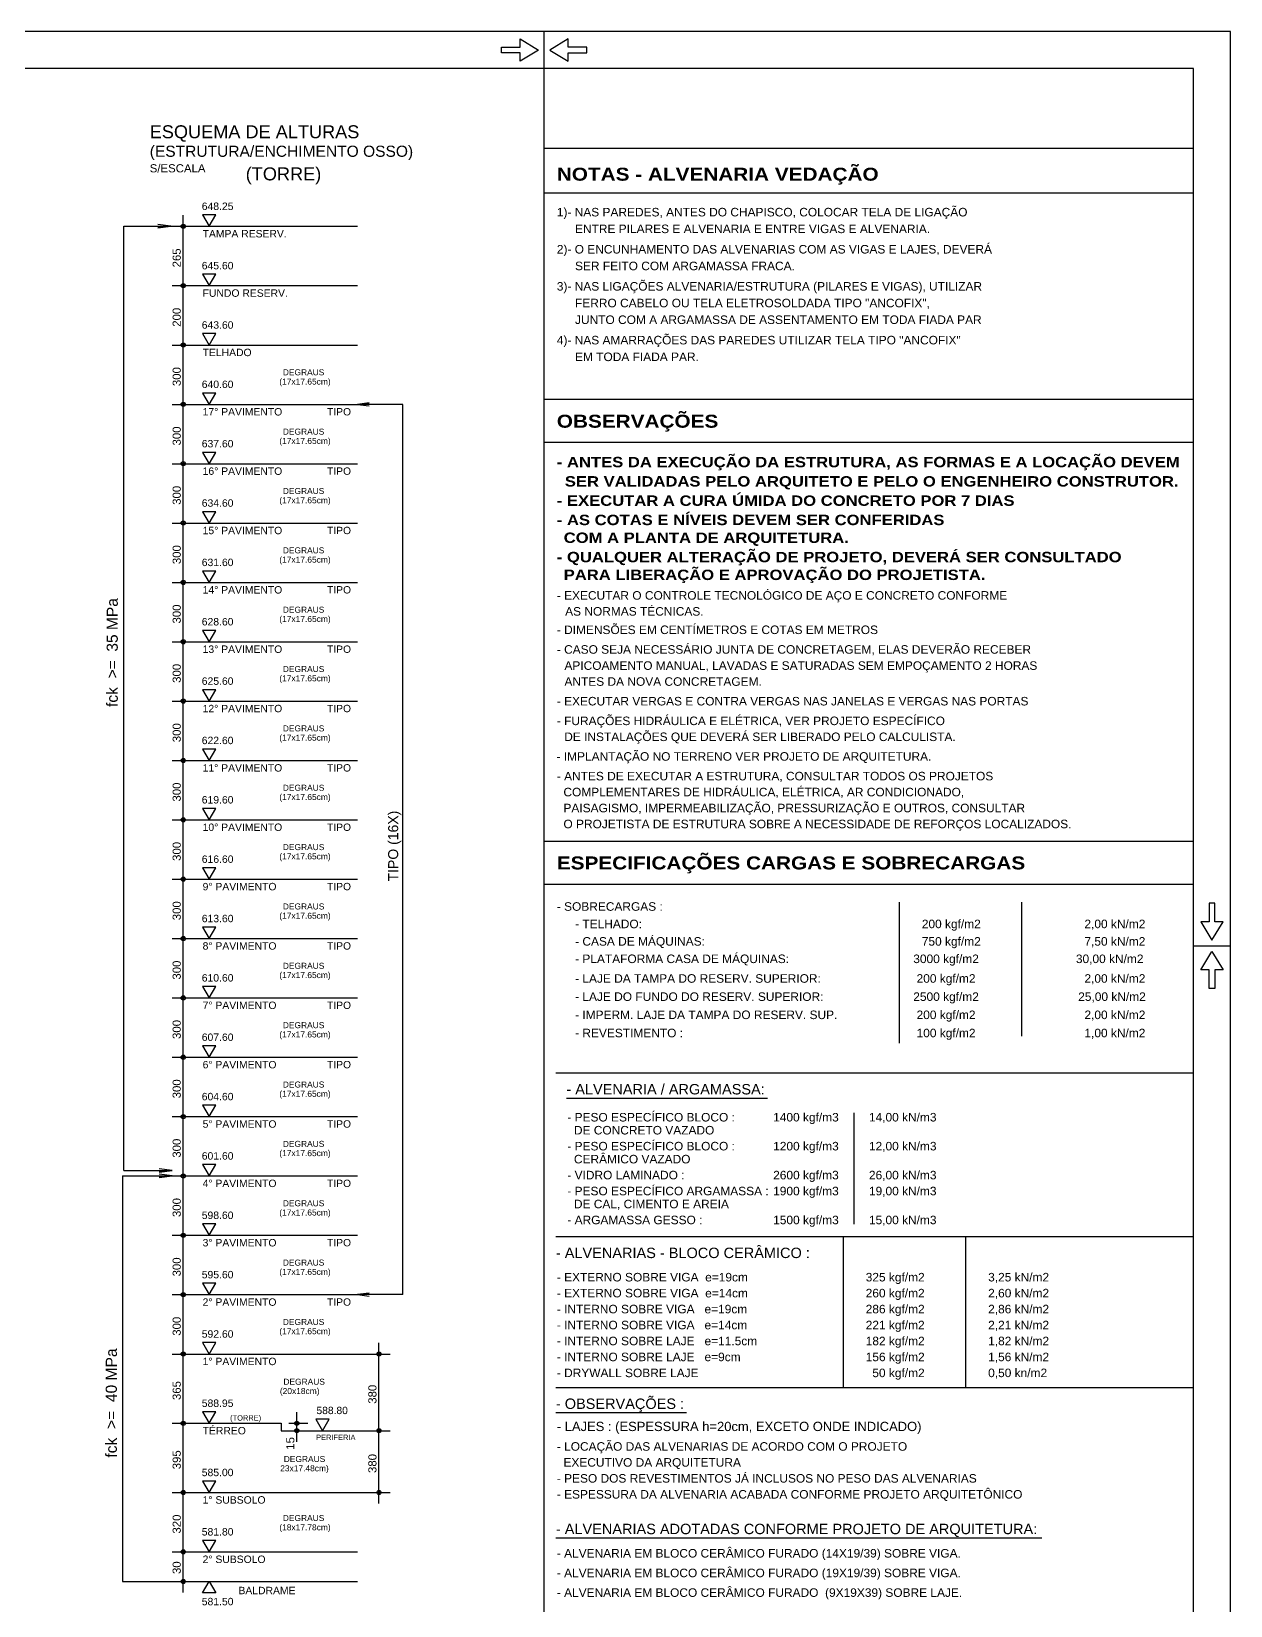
# Model space of a CAD drawing. Extents: x 0 to 5945, y 0 to 4205.
# Drawn here: x 4329 to 5945, y 2083 to 4205 of the extents above; entities that cross this region are included whole.
import ezdxf

# ---------------------------------------------------------------- set-up
doc = ezdxf.new("R2010")
doc.units = 0
doc.header["$MEASUREMENT"] = 0
for name, color, linetype in [('MTH-14', 2, 'CONTINUOUS'), ('MTH-179', 1, 'CONTINUOUS'), ('MTH-18', 1, 'CONTINUOUS'), ('MTH-224', 4, 'CONTINUOUS'), ('MTH-226', 6, 'CONTINUOUS'), ('MTH-230', 1, 'CONTINUOUS'), ('MTH-COTAS7', 31, 'CONTINUOUS'), ('MTH-MARGEM', 5, 'CONTINUOUS'), ('MTH-SIMB_COTA', 3, 'CONTINUOUS'), ('MTH-TXT', 4, 'CONTINUOUS'), ('MTH-TXT-NEGRITO', 5, 'CONTINUOUS'), ('MTH-TXT-NOTAS', 3, 'CONTINUOUS'), ('MTH-TXT2', 5, 'CONTINUOUS')]:
    doc.layers.add(name, color=color, linetype=linetype)
doc.styles.add('TQS_ARIAL', font='arial.ttf')
doc.styles.add('TQS_ARIAL_BLACK', font='ariblk.ttf')

msp = doc.modelspace()

# ---------------------------------------------------------------- linework, layer by layer
at = {"layer": 'MTH-179', "linetype": 'Continuous'}
for p, q in [((5945.00051, 4204.998729), (0.00051, 4204.998729)), ((5020.00051, 4154.998729), (5020.00051, 4204.998729)), ((5945.00051, -0.001759), (5945.00051, 4204.998729)), ((5895.00051, 2972.498241), (5945.00051, 2972.498241))]:
    msp.add_line(p, q, dxfattribs=at)
for points in [[(5012.499778, 4179.998729), (4987.499778, 4164.998729), (4987.499778, 4176.248729), (4962.499778, 4176.248729), (4962.499778, 4183.748729), (4987.499778, 4183.748729), (4987.499778, 4194.998729), (5012.499778, 4179.998729)], [(5027.499778, 4179.998729), (5052.499778, 4164.998729), (5052.499778, 4176.248729), (5077.499778, 4176.248729), (5077.499778, 4183.748729), (5052.499778, 4183.748729), (5052.499778, 4194.998729), (5027.499778, 4179.998729)], [(5920.00051, 2979.998241), (5935.00051, 3004.998241), (5923.75051, 3004.998241), (5923.75051, 3029.998241), (5916.25051, 3029.998241), (5916.25051, 3004.998241), (5905.00051, 3004.998241), (5920.00051, 2979.998241)], [(5920.00051, 2964.998241), (5935.00051, 2939.998241), (5923.75051, 2939.998241), (5923.75051, 2914.998241), (5916.25051, 2914.998241), (5916.25051, 2939.998241), (5905.00051, 2939.998241), (5920.00051, 2964.998241)]]:
    msp.add_lwpolyline(points, dxfattribs=at)
at = {"layer": 'MTH-18', "linetype": 'Continuous'}
for p, q in [((5020.000611, 3987.38372), (5895.000611, 3987.38372)), ((5020.000611, 3651.620208), (5895.000611, 3651.620208))]:
    msp.add_line(p, q, dxfattribs=at)
at = {"layer": 'MTH-224', "linetype": 'Continuous'}
for points in [[(4559.801072, 3957.698819), (4568.634076, 3942.400349), (4577.4662, 3957.698819), (4559.801072, 3957.698819)], [(4559.801072, 3877.698819), (4568.634076, 3862.400349), (4577.4662, 3877.698819), (4559.801072, 3877.698819)], [(4559.801072, 3797.698819), (4568.634076, 3782.400349), (4577.4662, 3797.698819), (4559.801072, 3797.698819)], [(4559.801072, 3717.698819), (4568.634076, 3702.400349), (4577.4662, 3717.698819), (4559.801072, 3717.698819)], [(4559.801072, 3637.698819), (4568.634076, 3622.400349), (4577.4662, 3637.698819), (4559.801072, 3637.698819)], [(4559.801072, 3557.698819), (4568.634076, 3542.400349), (4577.4662, 3557.698819), (4559.801072, 3557.698819)], [(4559.801072, 3477.698819), (4568.634076, 3462.400349), (4577.4662, 3477.698819), (4559.801072, 3477.698819)], [(4559.801072, 3397.698819), (4568.634076, 3382.400349), (4577.4662, 3397.698819), (4559.801072, 3397.698819)], [(4559.801072, 3317.698819), (4568.634076, 3302.400349), (4577.4662, 3317.698819), (4559.801072, 3317.698819)], [(4559.801072, 3237.698819), (4568.634076, 3222.400349), (4577.4662, 3237.698819), (4559.801072, 3237.698819)], [(4559.801072, 3157.698819), (4568.634076, 3142.400349), (4577.4662, 3157.698819), (4559.801072, 3157.698819)], [(4559.801072, 3077.698819), (4568.634076, 3062.400349), (4577.4662, 3077.698819), (4559.801072, 3077.698819)], [(4559.801072, 2997.698819), (4568.634076, 2982.400349), (4577.4662, 2997.698819), (4559.801072, 2997.698819)], [(4559.801072, 2917.698819), (4568.634076, 2902.400349), (4577.4662, 2917.698819), (4559.801072, 2917.698819)], [(4559.801072, 2837.698819), (4568.634076, 2822.400349), (4577.4662, 2837.698819), (4559.801072, 2837.698819)], [(4559.801072, 2757.698819), (4568.634076, 2742.400349), (4577.4662, 2757.698819), (4559.801072, 2757.698819)], [(4559.801072, 2677.698819), (4568.634076, 2662.400349), (4577.4662, 2677.698819), (4559.801072, 2677.698819)], [(4559.801072, 2597.698819), (4568.634076, 2582.400349), (4577.4662, 2597.698819), (4559.801072, 2597.698819)], [(4559.801072, 2517.698819), (4568.634076, 2502.400349), (4577.4662, 2517.698819), (4559.801072, 2517.698819)], [(4559.801072, 2437.698819), (4568.634076, 2422.400349), (4577.4662, 2437.698819), (4559.801072, 2437.698819)], [(4559.801072, 2344.365486), (4568.634076, 2329.067016), (4577.4662, 2344.365486), (4559.801072, 2344.365486)], [(4712.532121, 2334.367016), (4721.366008, 2319.067016), (4730.199016, 2334.367016), (4712.532121, 2334.367016)], [(4559.801072, 2251.032152), (4568.634076, 2235.733682), (4577.4662, 2251.032152), (4559.801072, 2251.032152)], [(4559.801072, 2171.032152), (4568.634076, 2155.733682), (4577.4662, 2171.032152), (4559.801072, 2171.032152)], [(4559.801072, 2100.435212), (4568.634076, 2115.733682), (4577.4662, 2100.435212), (4559.801072, 2100.435212)]]:
    msp.add_lwpolyline(points, dxfattribs=at)
at = {"layer": 'MTH-226', "linetype": 'Continuous'}
for p, q in [((5895.000611, 4047.38372), (5020.000611, 4047.38372)), ((5020.000611, 3709.620208), (5895.000611, 3709.620208)), ((5020.000611, 3113.846905), (5895.000611, 3113.846905))]:
    msp.add_line(p, q, dxfattribs=at)
at = {"layer": 'MTH-230', "linetype": 'Continuous'}
for p, q in [((5020.000506, 49.998241), (5020.000506, 4154.998729)), ((4518.634076, 3942.400349), (4768.634076, 3942.400349)), ((4518.634076, 3862.400349), (4768.634076, 3862.400349)), ((4518.634076, 3782.400349), (4768.634076, 3782.400349)), ((4518.634076, 3702.400349), (4768.634076, 3702.400349)), ((4518.634076, 3622.400349), (4768.634076, 3622.400349)), ((4518.634076, 3542.400349), (4768.634076, 3542.400349)), ((4518.634076, 3462.400349), (4768.634076, 3462.400349)), ((4518.634076, 3382.400349), (4768.634076, 3382.400349)), ((4518.634076, 3302.400349), (4768.634076, 3302.400349)), ((4518.634076, 3222.400349), (4768.634076, 3222.400349)), ((4518.634076, 3142.400349), (4768.634076, 3142.400349)), ((4518.634076, 3062.400349), (4768.634076, 3062.400349)), ((5020.000611, 3055.846905), (5895.000611, 3055.846905)), ((5498.988124, 2841.399586), (5498.988124, 3031.318812)), ((5663.988124, 2850.856302), (5663.988124, 3031.318812)), ((4518.634076, 2982.400349), (4768.634076, 2982.400349)), ((4518.634076, 2902.400349), (4768.634076, 2902.400349)), ((4518.634076, 2822.400349), (4768.634076, 2822.400349)), ((5035.841808, 2801.303122), (5895.000538, 2801.303122)), ((5050.000546, 2767.303122), (5321.020892, 2767.303122)), ((4518.634076, 2742.400349), (4768.634076, 2742.400349)), ((5437.728258, 2597.303122), (5437.728258, 2747.303122)), ((4518.634076, 2662.400349), (4768.634076, 2662.400349)), ((4518.634076, 2582.400349), (4768.634076, 2582.400349)), ((5035.841808, 2580.707496), (5895.000538, 2580.707496)), ((5423.381009, 2377.406822), (5423.381009, 2580.707496)), ((5588.381009, 2377.406822), (5588.381009, 2580.707496)), ((4518.634076, 2502.400349), (4768.634076, 2502.400349)), ((4518.634076, 2422.400349), (4812.36763, 2422.400349)), ((5035.841808, 2377.406822), (5895.000538, 2377.406822)), ((5035.841808, 2343.388793), (5211.855853, 2343.388793)), ((4518.634076, 2329.067016), (4665.823869, 2329.067016)), ((4665.823869, 2329.067016), (4665.823869, 2319.067016)), ((4665.823869, 2319.067016), (4812.36763, 2319.067016)), ((4518.634076, 2235.733682), (4812.36763, 2235.733682)), ((5035.841808, 2174.573072), (5690.641004, 2174.573072)), ((4518.634076, 2155.733682), (4768.634076, 2155.733682)), ((4518.634076, 2115.733682), (4768.634076, 2115.733682))]:
    msp.add_line(p, q, dxfattribs=at)
at = {"layer": 'MTH-COTAS7', "linetype": 'Continuous'}
for p, q in [((4533.634076, 3847.400349), (4533.634076, 3957.400349)), ((4453.456596, 3942.400349), (4518.631215, 3942.400349)), ((4453.464954, 2669.838282), (4453.464954, 3942.400349)), ((4516.952842, 3942.400349), (4499.601279, 3944.685505)), ((4516.952842, 3942.400349), (4499.601279, 3940.115193)), ((4499.601279, 3940.115193), (4516.952842, 3942.400349)), ((4499.604443, 3940.115421), (4516.95427, 3942.400349)), ((4528.634076, 3942.400349), (4548.634076, 3942.400349)), ((4528.634076, 3862.400349), (4548.634076, 3862.400349)), ((4528.634076, 3862.400349), (4548.634076, 3862.400349)), ((4533.634076, 3767.400349), (4533.634076, 3877.400349)), ((4528.634076, 3782.400349), (4548.634076, 3782.400349)), ((4528.634076, 3782.400349), (4548.634076, 3782.400349)), ((4533.634076, 3687.400349), (4533.634076, 3797.400349)), ((4533.634076, 3607.400349), (4533.634076, 3717.400349)), ((4528.634076, 3702.400349), (4548.634076, 3702.400349)), ((4528.634076, 3702.400349), (4548.634076, 3702.400349)), ((4829.754135, 2502.400349), (4829.754135, 3702.400349)), ((4533.634076, 3527.400349), (4533.634076, 3637.400349)), ((4528.634076, 3622.400349), (4548.634076, 3622.400349)), ((4528.634076, 3622.400349), (4548.634076, 3622.400349)), ((4533.634076, 3447.400349), (4533.634076, 3557.400349)), ((4528.634076, 3542.400349), (4548.634076, 3542.400349)), ((4528.634076, 3542.400349), (4548.634076, 3542.400349)), ((4528.634076, 3462.400349), (4548.634076, 3462.400349)), ((4528.634076, 3462.400349), (4548.634076, 3462.400349)), ((4533.634076, 3367.400349), (4533.634076, 3477.400349)), ((4533.634076, 3287.400349), (4533.634076, 3397.400349)), ((4528.634076, 3382.400349), (4548.634076, 3382.400349)), ((4528.634076, 3382.400349), (4548.634076, 3382.400349)), ((4533.634076, 3207.400349), (4533.634076, 3317.400349)), ((4528.634076, 3302.400349), (4548.634076, 3302.400349)), ((4528.634076, 3302.400349), (4548.634076, 3302.400349)), ((4533.634076, 3127.400349), (4533.634076, 3237.400349)), ((4528.634076, 3222.400349), (4548.634076, 3222.400349)), ((4528.634076, 3222.400349), (4548.634076, 3222.400349)), ((4528.634076, 3142.400349), (4548.634076, 3142.400349)), ((4528.634076, 3142.400349), (4548.634076, 3142.400349)), ((4533.634076, 3047.400349), (4533.634076, 3157.400349)), ((4533.634076, 2967.400349), (4533.634076, 3077.400349)), ((4528.634076, 3062.400349), (4548.634076, 3062.400349)), ((4528.634076, 3062.400349), (4548.634076, 3062.400349)), ((4533.634076, 2887.400349), (4533.634076, 2997.400349)), ((4528.634076, 2982.400349), (4548.634076, 2982.400349)), ((4528.634076, 2982.400349), (4548.634076, 2982.400349)), ((4533.634076, 2807.400349), (4533.634076, 2917.400349)), ((4528.634076, 2902.400349), (4548.634076, 2902.400349)), ((4528.634076, 2902.400349), (4548.634076, 2902.400349)), ((4528.634076, 2822.400349), (4548.634076, 2822.400349)), ((4528.634076, 2822.400349), (4548.634076, 2822.400349)), ((4533.634076, 2727.400349), (4533.634076, 2837.400349)), ((4528.634076, 2742.400349), (4548.634076, 2742.400349)), ((4528.634076, 2742.400349), (4548.634076, 2742.400349)), ((4533.634076, 2647.400349), (4533.634076, 2757.400349)), ((4533.634076, 2567.400349), (4533.634076, 2677.400349)), ((4451.61112, 2662.400538), (4518.631927, 2662.400538)), ((4451.619255, 2662.400538), (4451.619255, 2115.733777)), ((4453.456596, 2669.838282), (4518.631215, 2669.838282)), ((4518.631927, 2662.400538), (4501.236437, 2664.691479)), ((4518.631927, 2662.400538), (4501.236437, 2660.109596)), ((4501.236437, 2660.109596), (4518.631927, 2662.400538)), ((4501.239609, 2660.109825), (4518.63336, 2662.400538)), ((4518.630498, 2669.838376), (4501.278936, 2672.123533)), ((4518.630498, 2669.838376), (4501.278936, 2667.55322)), ((4501.278936, 2667.55322), (4518.630498, 2669.838376)), ((4501.2821, 2667.553449), (4518.631927, 2669.838376)), ((4528.634076, 2662.400349), (4548.634076, 2662.400349)), ((4528.634076, 2662.400349), (4548.634076, 2662.400349)), ((4533.634076, 2487.400349), (4533.634076, 2597.400349)), ((4528.634076, 2582.400349), (4548.634076, 2582.400349)), ((4528.634076, 2582.400349), (4548.634076, 2582.400349)), ((4533.634076, 2407.400349), (4533.634076, 2517.400349)), ((4528.634076, 2502.400349), (4548.634076, 2502.400349)), ((4528.634076, 2502.400349), (4548.634076, 2502.400349)), ((4528.634076, 2422.400349), (4548.634076, 2422.400349)), ((4528.634076, 2422.400349), (4548.634076, 2422.400349)), ((4533.634076, 2314.067016), (4533.634076, 2437.400349)), ((4792.36763, 2422.400349), (4812.36763, 2422.400349)), ((4797.36763, 2304.067016), (4797.36763, 2437.400349)), ((4533.634076, 2220.733682), (4533.634076, 2344.067016)), ((4686.724908, 2304.067016), (4686.724908, 2344.067016)), ((4797.36763, 2220.733682), (4797.36763, 2334.067016)), ((4528.634076, 2329.067016), (4548.634076, 2329.067016)), ((4528.634076, 2329.067016), (4548.634076, 2329.067016)), ((4675.823869, 2329.067016), (4701.724908, 2329.067016)), ((4675.823869, 2319.067016), (4701.724908, 2319.067016)), ((4790.164736, 2319.067016), (4812.36763, 2319.067016)), ((4800.164736, 2319.067016), (4812.36763, 2319.067016)), ((4533.634076, 2140.733682), (4533.634076, 2250.733682)), ((4528.634076, 2235.733682), (4548.634076, 2235.733682)), ((4528.634076, 2235.733682), (4548.634076, 2235.733682)), ((4792.36763, 2235.733682), (4812.36763, 2235.733682)), ((4533.634076, 2100.733682), (4533.634076, 2170.733682)), ((4528.634076, 2155.733682), (4548.634076, 2155.733682)), ((4528.634076, 2155.733682), (4548.634076, 2155.733682)), ((4451.619255, 2115.733777), (4518.63336, 2115.733777)), ((4528.634076, 2115.733682), (4548.634076, 2115.733682))]:
    msp.add_line(p, q, dxfattribs=at)
for points in [[(4829.753915, 3702.400349), (4768.634076, 3702.400349), (4784.249332, 3704.456136), (4768.634076, 3702.400349), (4784.249332, 3700.344561)], [(4829.753915, 2502.400349), (4768.634076, 2502.400349), (4784.249332, 2504.456136), (4768.634076, 2502.400349), (4784.249332, 2500.344561)]]:
    msp.add_lwpolyline(points, dxfattribs=at)
at = {"layer": 'MTH-MARGEM', "linetype": 'Continuous'}
for p, q in [((5895.00051, 4154.998729), (175.00051, 4154.998729)), ((5895.00051, 49.998195), (5895.00051, 4154.998729))]:
    msp.add_line(p, q, dxfattribs=at)
at = {"layer": 'MTH-SIMB_COTA', "linetype": 'Continuous'}
for centre, radius in [((4533.634076, 3942.400349), 2.8), ((4533.634076, 3942.400349), 1.4), ((4533.634076, 3862.400349), 2.8), ((4533.634076, 3862.400349), 2.8), ((4533.634076, 3862.400349), 1.4), ((4533.634076, 3862.400349), 1.4), ((4533.634076, 3782.400349), 2.8), ((4533.634076, 3782.400349), 2.8), ((4533.634076, 3782.400349), 1.4), ((4533.634076, 3782.400349), 1.4), ((4533.634076, 3702.400349), 2.8), ((4533.634076, 3702.400349), 2.8), ((4533.634076, 3702.400349), 1.4), ((4533.634076, 3702.400349), 1.4), ((4533.634076, 3622.400349), 2.8), ((4533.634076, 3622.400349), 2.8), ((4533.634076, 3622.400349), 1.4), ((4533.634076, 3622.400349), 1.4), ((4533.634076, 3542.400349), 2.8), ((4533.634076, 3542.400349), 2.8), ((4533.634076, 3542.400349), 1.4), ((4533.634076, 3542.400349), 1.4), ((4533.634076, 3462.400349), 2.8), ((4533.634076, 3462.400349), 2.8), ((4533.634076, 3462.400349), 1.4), ((4533.634076, 3462.400349), 1.4), ((4533.634076, 3382.400349), 2.8), ((4533.634076, 3382.400349), 2.8), ((4533.634076, 3382.400349), 1.4), ((4533.634076, 3382.400349), 1.4), ((4533.634076, 3302.400349), 2.8), ((4533.634076, 3302.400349), 2.8), ((4533.634076, 3302.400349), 1.4), ((4533.634076, 3302.400349), 1.4), ((4533.634076, 3222.400349), 2.8), ((4533.634076, 3222.400349), 2.8), ((4533.634076, 3222.400349), 1.4), ((4533.634076, 3222.400349), 1.4), ((4533.634076, 3142.400349), 2.8), ((4533.634076, 3142.400349), 2.8), ((4533.634076, 3142.400349), 1.4), ((4533.634076, 3142.400349), 1.4), ((4533.634076, 3062.400349), 2.8), ((4533.634076, 3062.400349), 2.8), ((4533.634076, 3062.400349), 1.4), ((4533.634076, 3062.400349), 1.4), ((4533.634076, 2982.400349), 2.8), ((4533.634076, 2982.400349), 2.8), ((4533.634076, 2982.400349), 1.4), ((4533.634076, 2982.400349), 1.4), ((4533.634076, 2902.400349), 2.8), ((4533.634076, 2902.400349), 2.8), ((4533.634076, 2902.400349), 1.4), ((4533.634076, 2902.400349), 1.4), ((4533.634076, 2822.400349), 2.8), ((4533.634076, 2822.400349), 2.8), ((4533.634076, 2822.400349), 1.4), ((4533.634076, 2822.400349), 1.4), ((4533.634076, 2742.400349), 2.8), ((4533.634076, 2742.400349), 2.8), ((4533.634076, 2742.400349), 1.4), ((4533.634076, 2742.400349), 1.4), ((4533.634076, 2662.400349), 2.8), ((4533.634076, 2662.400349), 2.8), ((4533.634076, 2662.400349), 1.4), ((4533.634076, 2662.400349), 1.4), ((4533.634076, 2582.400349), 2.8), ((4533.634076, 2582.400349), 2.8), ((4533.634076, 2582.400349), 1.4), ((4533.634076, 2582.400349), 1.4), ((4533.634076, 2502.400349), 2.8), ((4533.634076, 2502.400349), 2.8), ((4533.634076, 2502.400349), 1.4), ((4533.634076, 2502.400349), 1.4), ((4533.634076, 2422.400349), 2.8), ((4533.634076, 2422.400349), 2.8), ((4533.634076, 2422.400349), 1.4), ((4533.634076, 2422.400349), 1.4), ((4797.36763, 2422.400349), 2.8), ((4797.36763, 2422.400349), 1.4), ((4533.634076, 2329.067016), 2.8), ((4533.634076, 2329.067016), 2.8), ((4533.634076, 2329.067016), 1.4), ((4533.634076, 2329.067016), 1.4), ((4686.724908, 2329.067016), 2.8), ((4686.724908, 2319.067016), 2.8), ((4686.724908, 2329.067016), 1.4), ((4686.724908, 2319.067016), 1.4), ((4797.36763, 2319.067016), 2.8), ((4797.36763, 2319.067016), 2.8), ((4797.36763, 2319.067016), 1.4), ((4797.36763, 2319.067016), 1.4), ((4533.634076, 2235.733682), 2.8), ((4533.634076, 2235.733682), 2.8), ((4533.634076, 2235.733682), 1.4), ((4533.634076, 2235.733682), 1.4), ((4797.36763, 2235.733682), 2.8), ((4797.36763, 2235.733682), 1.4), ((4533.634076, 2155.733682), 2.8), ((4533.634076, 2155.733682), 2.8), ((4533.634076, 2155.733682), 1.4), ((4533.634076, 2155.733682), 1.4), ((4533.634076, 2115.733682), 2.8), ((4533.634076, 2115.733682), 1.4)]:
    msp.add_circle(centre, radius, dxfattribs=at)

# ---------------------------------------------------------------- texts
at = {"layer": 'MTH-14', "linetype": 'Continuous', "style": 'TQS_ARIAL'}
for s, height, p in [('(17x17.65cm)', 8.1, (4663.138918, 3729.068905)), ('DEGRAUS', 8.099192, (4667.894198, 3741.581918)), ('(17x17.65cm)', 8.1, (4663.138918, 3649.068905)), ('DEGRAUS', 8.099192, (4667.894198, 3661.581918)), ('DEGRAUS', 8.099192, (4667.894198, 3581.581918)), ('(17x17.65cm)', 8.1, (4663.138918, 3569.068905)), ('DEGRAUS', 8.099192, (4667.894198, 3501.581918)), ('(17x17.65cm)', 8.1, (4663.138918, 3489.068905)), ('(17x17.65cm)', 8.1, (4663.138918, 3409.068905)), ('DEGRAUS', 8.099192, (4667.894198, 3421.581918)), ('(17x17.65cm)', 8.1, (4663.138918, 3329.068905)), ('DEGRAUS', 8.099192, (4667.894198, 3341.581918)), ('DEGRAUS', 8.099192, (4667.894198, 3261.581918)), ('(17x17.65cm)', 8.1, (4663.138918, 3249.068905)), ('DEGRAUS', 8.099192, (4667.894198, 3181.581918)), ('(17x17.65cm)', 8.1, (4663.138918, 3169.068905)), ('(17x17.65cm)', 8.1, (4663.138918, 3089.068905)), ('DEGRAUS', 8.099192, (4667.894198, 3101.581918)), ('(17x17.65cm)', 8.1, (4663.138918, 3009.068905)), ('DEGRAUS', 8.099192, (4667.894198, 3021.581918)), ('DEGRAUS', 8.099192, (4667.894198, 2941.581918)), ('(17x17.65cm)', 8.1, (4663.138918, 2929.068905)), ('DEGRAUS', 8.099192, (4667.894198, 2861.581918)), ('(17x17.65cm)', 8.1, (4663.138918, 2849.068905)), ('DEGRAUS', 8.099192, (4667.894198, 2781.581918)), ('(17x17.65cm)', 8.1, (4663.138918, 2769.068905)), ('(17x17.65cm)', 8.1, (4663.138918, 2689.068905)), ('DEGRAUS', 8.099192, (4667.894198, 2701.581918)), ('(17x17.65cm)', 8.1, (4663.138918, 2609.068905)), ('DEGRAUS', 8.099192, (4667.894198, 2621.581918)), ('DEGRAUS', 8.099192, (4667.894198, 2541.581918)), ('(17x17.65cm)', 8.1, (4663.138918, 2529.068905)), ('DEGRAUS', 8.099192, (4667.894198, 2461.581918)), ('(17x17.65cm)', 8.1, (4663.138918, 2449.068905)), ('(20x18cm)', 8.1, (4663.878573, 2368.44651)), ('DEGRAUS', 8.099192, (4668.633853, 2380.959523)), ('(TORRE)', 7.2, (4596.810221, 2332.678374)), ('PERIFERIA', 7.2, (4712.693243, 2306.433933)), ('23x17.48cm)', 8.1, (4664.354298, 2264.275196)), ('DEGRAUS', 8.099192, (4669.109578, 2276.788209)), ('(18x17.78cm)', 8.1, (4663.138918, 2184.723746)), ('DEGRAUS', 8.099192, (4667.894198, 2197.236758))]:
    msp.add_text(s, height=height, dxfattribs=at).set_placement(p)
at = {"layer": 'MTH-COTAS7', "linetype": 'Continuous', "style": 'TQS_ARIAL'}
for s, p in [('265', (4530.334076, 3887.000349)), ('200', (4530.334076, 3807.000349)), ('300', (4530.334076, 3727.000349)), ('300', (4530.334076, 3647.000349)), ('300', (4530.334076, 3567.000349)), ('300', (4530.334076, 3487.000349)), ('300', (4530.334076, 3407.000349)), ('300', (4530.334076, 3327.000349)), ('300', (4530.334076, 3247.000349)), ('300', (4530.334076, 3167.000349)), ('300', (4530.334076, 3087.000349)), ('300', (4530.334076, 3007.000349)), ('300', (4530.334076, 2927.000349)), ('300', (4530.334076, 2847.000349)), ('300', (4530.334076, 2767.000349)), ('300', (4530.334076, 2687.000349)), ('300', (4530.334076, 2607.000349)), ('300', (4530.334076, 2527.000349)), ('300', (4530.334076, 2447.000349)), ('365', (4530.334076, 2360.333682)), ('380', (4794.06763, 2355.333682)), ('395', (4530.334076, 2267.000349)), ('15', (4683.424908, 2293.400353)), ('380', (4794.06763, 2262.000349)), ('320', (4530.334076, 2180.333682)), ('30', (4530.334076, 2125.833682))]:
    msp.add_text(s, height=11, rotation=90, dxfattribs=at).set_placement(p)
for p in [(4727.52887, 3687.501339), (4727.52887, 3607.501339), (4727.52887, 3527.501339), (4727.52887, 3447.501339), (4727.52887, 3367.501339), (4727.52887, 3287.501339), (4727.52887, 3207.501339), (4727.52887, 3127.501339), (4727.52887, 3047.501339), (4727.52887, 2967.501339), (4727.52887, 2887.501339), (4727.52887, 2807.501339), (4727.52887, 2727.501339), (4727.52887, 2647.501339), (4727.52887, 2567.501339), (4727.52887, 2487.501339)]:
    msp.add_text('TIPO', height=9.89901, dxfattribs=at).set_placement(p)
at = {"layer": 'MTH-TXT', "linetype": 'Continuous', "style": 'TQS_ARIAL'}
for s, height, p in [('648.25', 10, (4558.634076, 3964.400349)), ('645.60', 10, (4558.634076, 3884.400349)), ('643.60', 10, (4558.634076, 3804.400349)), ('640.60', 10, (4558.634076, 3724.400349)), ('637.60', 10, (4558.634076, 3644.400349)), ('634.60', 10, (4558.634076, 3564.400349)), ('631.60', 10, (4558.634076, 3484.400349)), ('628.60', 10, (4558.634076, 3404.400349)), ('625.60', 10, (4558.634076, 3324.400349)), ('622.60', 10, (4558.634076, 3244.400349)), ('619.60', 10, (4558.634076, 3164.400349)), ('616.60', 10, (4558.634076, 3084.400349)), ('613.60', 10, (4558.634076, 3004.400349)), ('610.60', 10, (4558.634076, 2924.400349)), ('607.60', 10, (4558.634076, 2844.400349)), ('604.60', 10, (4558.634076, 2764.400349)), ('601.60', 10, (4558.634076, 2684.400349)), ('598.60', 10, (4558.634076, 2604.400349)), ('595.60', 10, (4558.634076, 2524.400349)), ('592.60', 10, (4558.634076, 2444.400349)), ('588.95', 10, (4558.634076, 2351.067016)), ('588.80', 9.9, (4713.224699, 2341.387499)), ('585.00', 10, (4558.634076, 2257.733682)), ('581.80', 10, (4558.634076, 2177.733682)), ('581.50', 10, (4558.634076, 2083.733682))]:
    msp.add_text(s, height=height, dxfattribs=at).set_placement(p)
for s, height, p in [('fck  >=  35 MPa', 15, (4445.441435, 3294.519643)), ('TIPO (16X)', 13.5, (4823.317669, 3059.368686)), ('fck  >=  40 MPa', 15.05, (4444.199132, 2282.744181))]:
    msp.add_text(s, height=height, rotation=90, dxfattribs=at).set_placement(p)
at = {"layer": 'MTH-TXT-NEGRITO', "linetype": 'Continuous', "style": 'TQS_ARIAL_BLACK'}
for s, height, p in [('NOTAS - ALVENARIA VEDAÇÃO', 17.5, (5037.110087, 4003.88372)), ('OBSERVAÇÕES', 17.5, (5037.110087, 3670.925744)), ('- ANTES DA EXECUÇÃO DA ESTRUTURA, AS FORMAS E A LOCAÇÃO DEVEM', 14, (5037.110044, 3617.620208)), ('SER VALIDADAS PELO ARQUITETO E PELO O ENGENHEIRO CONSTRUTOR.', 14, (5047.924745, 3591.620208)), ('- EXECUTAR A CURA ÚMIDA DO CONCRETO POR 7 DIAS', 14, (5037.110044, 3565.620208)), ('- AS COTAS E NÍVEIS DEVEM SER CONFERIDAS', 14, (5037.110044, 3539.620208)), ('COM A PLANTA DE ARQUITETURA.', 14, (5046.4033, 3515.620208)), ('- QUALQUER ALTERAÇÃO DE PROJETO, DEVERÁ SER CONSULTADO', 14, (5037.110044, 3489.620208)), ('PARA LIBERAÇÃO E APROVAÇÃO DO PROJETISTA.', 14, (5046.4033, 3465.620208)), ('ESPECIFICAÇÕES CARGAS E SOBRECARGAS', 17.5, (5037.110087, 3075.53666))]:
    msp.add_text(s, height=height, dxfattribs=at).set_placement(p)
at = {"layer": 'MTH-TXT-NOTAS', "linetype": 'Continuous', "style": 'TQS_ARIAL'}
for s, height, p in [('S/ESCALA', 11, (4488.501443, 4015.071843)), ('1)- NAS PAREDES, ANTES DO CHAPISCO, COLOCAR TELA DE LIGAÇÃO', 11.5, (5037.109986, 3955.725896)), ('TAMPA RESERV.', 10, (4559.801072, 3927.400349)), ('ENTRE PILARES E ALVENARIA E ENTRE VIGAS E ALVENARIA.', 11.5, (5061.640859, 3933.225896)), ('2)- O ENCUNHAMENTO DAS ALVENARIAS COM AS VIGAS E LAJES, DEVERÁ', 11.5, (5037.109986, 3905.725896)), ('SER FEITO COM ARGAMASSA FRACA.', 11.5, (5061.640859, 3883.225896)), ('3)- NAS LIGAÇÕES ALVENARIA/ESTRUTURA (PILARES E VIGAS), UTILIZAR', 11.5, (5037.109986, 3855.725896)), ('FUNDO RESERV.', 10, (4559.801072, 3847.400349)), ('FERRO CABELO OU TELA ELETROSOLDADA TIPO "ANCOFIX", ', 11.5, (5061.640859, 3833.225896)), ('JUNTO COM A ARGAMASSA DE ASSENTAMENTO EM TODA FIADA PAR', 11.5, (5061.640859, 3810.725896)), ('4)- NAS AMARRAÇÕES DAS PAREDES UTILIZAR TELA TIPO "ANCOFIX" ', 11.5, (5037.109986, 3783.225896)), ('TELHADO', 10, (4559.801072, 3767.400349)), ('EM TODA FIADA PAR.', 11.5, (5061.640859, 3760.725896)), ('17%%d PAVIMENTO', 10, (4559.801072, 3687.400349)), ('16%%d PAVIMENTO', 10, (4559.801072, 3607.400349)), ('15%%d PAVIMENTO', 10, (4559.801072, 3527.400349)), ('14%%d PAVIMENTO', 10, (4559.801072, 3447.400349)), ('- EXECUTAR O CONTROLE TECNOLÓGICO DE AÇO E CONCRETO CONFORME', 11.5, (5037.110044, 3439.120208)), ('AS NORMAS TÉCNICAS.', 11.5, (5048.347319, 3417.620208)), ('- DIMENSÕES EM CENTÍMETROS E COTAS EM METROS', 11.5, (5037.110044, 3392.786874)), ('13%%d PAVIMENTO', 10, (4559.801072, 3367.400349)), ('- CASO SEJA NECESSÁRIO JUNTA DE CONCRETAGEM, ELAS DEVERÃO RECEBER', 11.5, (5037.110044, 3366.286874)), ('APICOAMENTO MANUAL, LAVADAS E SATURADAS SEM EMPOÇAMENTO 2 HORAS', 11.5, (5047.385409, 3344.564648)), ('ANTES DA NOVA CONCRETAGEM.', 11.5, (5047.385409, 3323.064648)), ('12%%d PAVIMENTO', 10, (4559.801072, 3287.400349)), ('- EXECUTAR VERGAS E CONTRA VERGAS NAS JANELAS E VERGAS NAS PORTAS', 11.500002, (5037.110044, 3296.564646)), ('- FURAÇÕES HIDRÁULICA E ELÉTRICA, VER PROJETO ESPECÍFICO', 11.500002, (5037.110044, 3270.064644)), ('DE INSTALAÇÕES QUE DEVERÁ SER LIBERADO PELO CALCULISTA.', 11.500002, (5047.110044, 3248.564642)), ('- IMPLANTAÇÃO NO TERRENO VER PROJETO DE ARQUITETURA.', 11.5, (5036.718641, 3222.064642)), ('11%%d PAVIMENTO', 10, (4559.801072, 3207.400349)), ('- ANTES DE EXECUTAR A ESTRUTURA, CONSULTAR TODOS OS PROJETOS', 11.5, (5037.110044, 3195.564642)), ('  COMPLEMENTARES DE HIDRÁULICA, ELÉTRICA, AR CONDICIONADO,', 11.5, (5037.110044, 3174.064642)), ('  PAISAGISMO, IMPERMEABILIZAÇÃO, PRESSURIZAÇÃO E OUTROS, CONSULTAR', 11.5, (5037.110044, 3152.564642)), ('  O PROJETISTA DE ESTRUTURA SOBRE A NECESSIDADE DE REFORÇOS LOCALIZADOS.', 11.5, (5037.110044, 3131.064642)), ('10%%d PAVIMENTO', 10, (4559.801072, 3127.400349)), ('9%%d PAVIMENTO', 10, (4559.801072, 3047.400349)), ('- SOBRECARGAS :', 11.5, (5037.109986, 3019.818812)), ('- TELHADO:', 11.5, (5061.751042, 2996.318812)), ('200 kgf/m2', 11.5, (5528.988124, 2996.318812)), ('2,00 kN/m2', 11.5, (5748.128983, 2996.318812)), ('8%%d PAVIMENTO', 10, (4559.801072, 2967.400349)), ('- CASA DE MÁQUINAS:', 11.5, (5061.751042, 2972.818812)), ('750 kgf/m2', 11.5, (5528.988124, 2972.818812)), ('7,50 kN/m2', 11.5, (5748.128983, 2972.818812)), ('- PLATAFORMA CASA DE MÁQUINAS:', 11.5, (5061.751042, 2949.318812)), ('3000 kgf/m2', 11.5, (5517.488124, 2949.318812)), ('30,00 kN/m2', 11.5, (5736.628983, 2949.318812)), ('- LAJE DA TAMPA DO RESERV. SUPERIOR:', 11.5, (5061.751042, 2922.818812)), (' 200 kgf/m2', 11.5, (5517.488124, 2922.818812)), ('2,00 kN/m2', 11.5, (5748.128983, 2922.818812)), ('- LAJE DO FUNDO DO RESERV. SUPERIOR:', 11.5, (5061.751042, 2898.318812)), ('2500 kgf/m2', 11.5, (5517.488124, 2898.318812)), ('25,00 kN/m2', 11.5, (5739.760977, 2898.318812)), ('7%%d PAVIMENTO', 10, (4559.801072, 2887.400349)), ('- IMPERM. LAJE DA TAMPA DO RESERV. SUP.', 11.5, (5061.751042, 2873.818812)), (' 200 kgf/m2', 11.5, (5517.488124, 2873.818812)), ('2,00 kN/m2', 11.5, (5748.128983, 2873.818812)), ('- REVESTIMENTO :', 11.5, (5061.751042, 2849.318812)), (' 100 kgf/m2', 11.5, (5517.488124, 2849.318812)), ('1,00 kN/m2', 11.5, (5748.128983, 2849.318812)), ('6%%d PAVIMENTO', 10, (4559.801072, 2807.400349)), ('5%%d PAVIMENTO', 10, (4559.801072, 2727.400349)), ('- PESO ESPECÍFICO BLOCO :', 11.5, (5051.268724, 2735.803122)), ('1400 kgf/m3', 11.5, (5328.658526, 2735.803122)), ('14,00 kN/m3', 11.5, (5457.728258, 2735.803122)), ('DE CONCRETO VAZADO', 11.5, (5060.164587, 2718.303122)), ('- PESO ESPECÍFICO BLOCO :', 11.5, (5051.268724, 2696.803122)), ('1200 kgf/m3', 11.5, (5328.658526, 2696.803122)), ('12,00 kN/m3', 11.5, (5457.728258, 2696.803122)), ('CERÂMICO VAZADO', 11.5, (5060.164587, 2679.303122)), ('4%%d PAVIMENTO', 10, (4559.801072, 2647.400349)), ('- VIDRO LAMINADO :', 11.5, (5051.268724, 2657.803122)), ('2600 kgf/m3', 11.5, (5328.658526, 2657.803122)), ('26,00 kN/m3', 11.5, (5457.728258, 2657.803122)), ('- PESO ESPECÍFICO ARGAMASSA :', 11.5, (5051.268724, 2636.303122)), ('1900 kgf/m3', 11.5, (5328.658526, 2636.303122)), ('19,00 kN/m3', 11.5, (5457.728258, 2636.303122)), ('DE CAL, CIMENTO E AREIA', 11.5, (5060.164587, 2618.803122)), ('- ARGAMASSA GESSO :', 11.5, (5051.268724, 2597.303122)), ('1500 kgf/m3', 11.5, (5328.658526, 2597.303122)), ('15,00 kN/m3', 11.5, (5457.728258, 2597.303122)), ('3%%d PAVIMENTO', 10, (4559.801072, 2567.400349)), ('- EXTERNO SOBRE VIGA  e=19cm', 11.5, (5037.109986, 2520.207496)), ('325 kgf/m2', 11.5, (5453.381009, 2520.207496)), ('3,25 kN/m2', 11.5, (5618.381009, 2520.207496)), ('- EXTERNO SOBRE VIGA  e=14cm', 11.5, (5037.109986, 2498.707496)), ('260 kgf/m2', 11.5, (5453.381009, 2498.707496)), ('2,60 kN/m2', 11.5, (5618.381009, 2498.707496)), ('2%%d PAVIMENTO', 10, (4559.801072, 2487.400349)), ('- INTERNO SOBRE VIGA   e=19cm', 11.5, (5037.109986, 2477.207496)), ('286 kgf/m2', 11.5, (5453.381009, 2477.207496)), ('2,86 kN/m2', 11.5, (5618.381009, 2477.207496)), ('- INTERNO SOBRE VIGA   e=14cm', 11.5, (5037.109986, 2455.707496)), ('221 kgf/m2', 11.5, (5453.381009, 2455.707496)), ('2,21 kN/m2', 11.5, (5618.381009, 2455.707496)), ('- INTERNO SOBRE LAJE   e=11.5cm', 11.5, (5037.109986, 2434.207496)), ('182 kgf/m2', 11.5, (5453.381009, 2434.207496)), ('1,82 kN/m2', 11.5, (5618.381009, 2434.207496)), ('- INTERNO SOBRE LAJE   e=9cm', 11.5, (5037.109986, 2412.707496)), ('156 kgf/m2', 11.5, (5453.381009, 2412.707496)), ('1,56 kN/m2', 11.5, (5618.381009, 2412.707496)), ('1%%d PAVIMENTO', 10, (4559.801072, 2407.400349)), ('- DRYWALL SOBRE LAJE', 11.5, (5037.109986, 2391.207496)), ('  50 kgf/m2', 11.5, (5453.381009, 2391.207496)), ('0,50 kn/m2', 11.5, (5618.381009, 2391.207496)), ('TÉRREO', 10, (4559.801072, 2314.067016)), ('- LOCAÇÃO DAS ALVENARIAS DE ACORDO COM O PROJETO', 11.5, (5037.109986, 2292.024114)), ('  EXECUTIVO DA ARQUITETURA', 11.5, (5037.109986, 2270.524114)), ('- PESO DOS REVESTIMENTOS JÁ INCLUSOS NO PESO DAS ALVENARIAS', 11.5, (5037.109986, 2249.024114)), ('1%%d SUBSOLO', 10, (4559.801072, 2220.733682)), ('- ESPESSURA DA ALVENARIA ACABADA CONFORME PROJETO ARQUITETÔNICO', 11.5, (5037.109986, 2227.524114)), ('2%%d SUBSOLO', 10, (4559.801072, 2140.733682)), ('- ALVENARIA EM BLOCO CERÂMICO FURADO (14X19/39) SOBRE VIGA.', 11.5, (5037.109986, 2148.073072)), ('- ALVENARIA EM BLOCO CERÂMICO FURADO (19X19/39) SOBRE VIGA.', 11.5, (5037.109986, 2121.573072)), ('BALDRAME', 10, (4608.090929, 2098.587466)), ('- ALVENARIA EM BLOCO CERÂMICO FURADO  (9X19X39) SOBRE LAJE.', 11.5, (5037.109986, 2095.073072))]:
    msp.add_text(s, height=height, dxfattribs=at).set_placement(p)
at = {"layer": 'MTH-TXT2', "linetype": 'Continuous', "style": 'TQS_ARIAL'}
for s, height, p in [('ESQUEMA DE ALTURAS', 17.498254, (4488.501443, 4061.067243)), ('(ESTRUTURA/ENCHIMENTO OSSO)', 14.998502, (4488.501443, 4036.069743)), ('(TORRE)', 17.498252, (4617.852959, 4004.317597)), ('- ALVENARIA / ARGAMASSA:', 14, (5050.000546, 2772.303122)), ('- ALVENARIAS - BLOCO CERÂMICO :', 14, (5035.841808, 2551.707496)), ('- OBSERVAÇÕES :', 14, (5035.841808, 2348.388793)), ('- LAJES : (ESPESSURA h=20cm, EXCETO ONDE INDICADO)', 12.5, (5037.109986, 2318.524114)), ('- ALVENARIAS ADOTADAS CONFORME PROJETO DE ARQUITETURA:', 14, (5035.841808, 2179.573072))]:
    msp.add_text(s, height=height, dxfattribs=at).set_placement(p)

doc.saveas('drawing.dxf')
